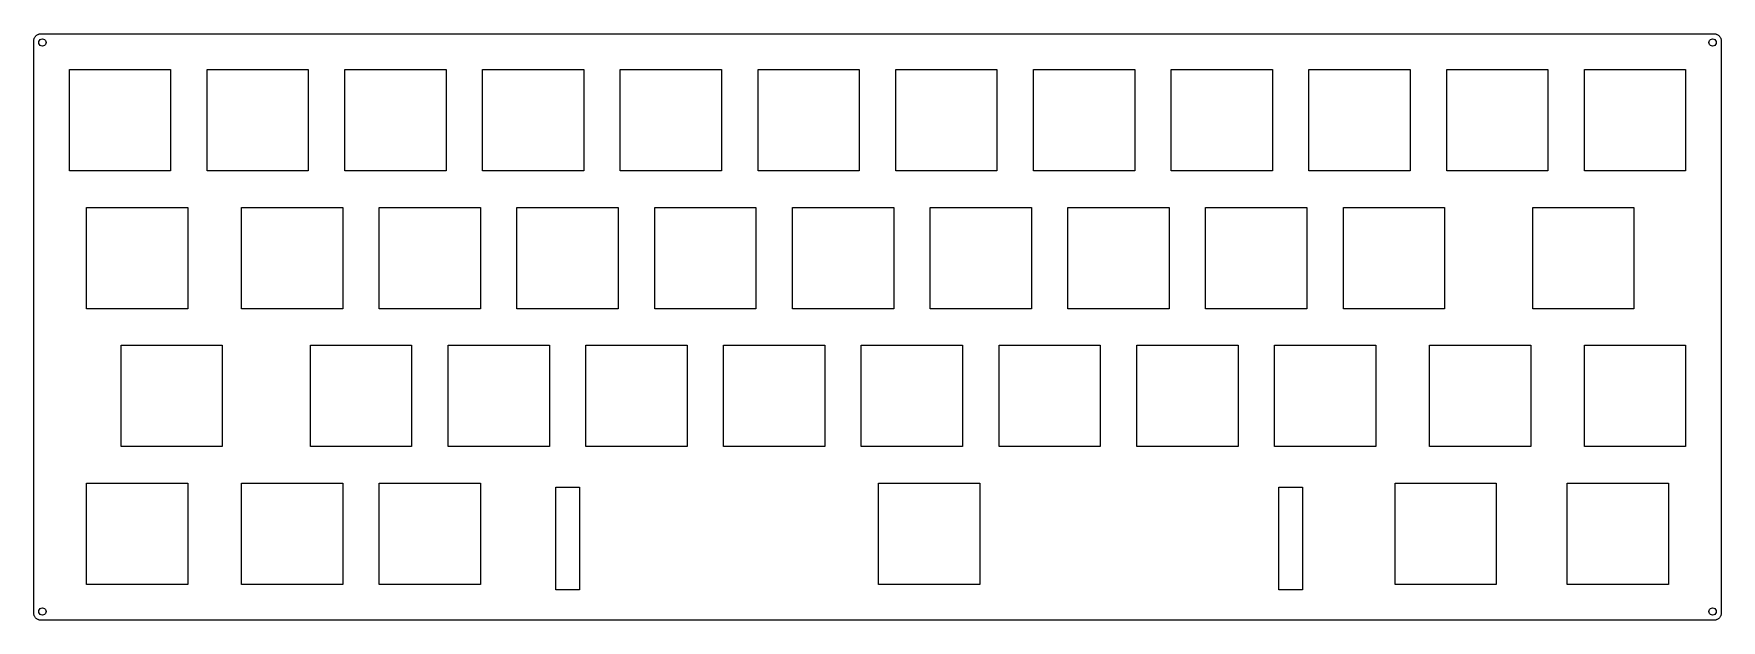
# Model space of a CAD drawing. Extents: x 0 to 233, y 0 to 81.
import ezdxf

# ---------------------------------------------------------------- set-up
doc = ezdxf.new("R2010")
doc.units = 0
doc.layers.get('0').update_dxf_attribs({"linetype": 'CONTINUOUS'})

msp = doc.modelspace()

# ---------------------------------------------------------------- linework, layer by layer
at = {"color": 0}
for p, q in [((0.093707, 80.0929), (0.096463, 80.1716)), ((0.093707, 1.09279), (0.093707, 80.0929)), ((0.096463, 80.1716), (0.106109, 80.2499)), ((0.106109, 80.2499), (0.121267, 80.3257)), ((0.121267, 80.3257), (0.143316, 80.403)), ((0.143316, 80.403), (0.169499, 80.476)), ((0.169499, 80.476), (0.202572, 80.5476)), ((0.202572, 80.5476), (0.241157, 80.6154)), ((0.241157, 80.6154), (0.285254, 80.6813)), ((0.285254, 80.6813), (0.333485, 80.742)), ((0.333485, 80.742), (0.38723, 80.7999)), ((0.38723, 80.7999), (0.445107, 80.8535)), ((0.445107, 80.8535), (0.505739, 80.9018)), ((0.505739, 80.9018), (0.571885, 80.9459)), ((0.571885, 80.9459), (0.63941, 80.9847)), ((0.63941, 80.9847), (0.711069, 81.0175)), ((0.711069, 81.0175), (0.784105, 81.0436)), ((0.784105, 81.0436), (0.861275, 81.0659)), ((0.79375, 79.8932), (0.817178, 80.0488)), ((0.817178, 79.7387), (0.79375, 79.8932)), ((0.817178, 80.0488), (0.888834, 80.1882)), ((0.888834, 79.5997), (0.817178, 79.7387)), ((0.861275, 81.0659), (0.937066, 81.081)), ((0.888834, 80.1882), (0.999077, 80.2982)), ((0.999077, 79.4879), (0.888834, 79.5997)), ((0.937066, 81.081), (1.01562, 81.0906)), ((0.999077, 80.2982), (1.13826, 80.3698)), ((1.13826, 79.4177), (0.999077, 79.4879)), ((1.01562, 81.0906), (1.09416, 81.0934)), ((1.09416, 81.0934), (232.494, 81.0934)), ((1.13826, 80.3698), (1.29398, 80.3935)), ((1.29398, 79.393), (1.13826, 79.4177)), ((1.29398, 80.3935), (1.44832, 80.3698)), ((1.44832, 79.4177), (1.29398, 79.393)), ((1.44832, 80.3698), (1.5875, 80.2982)), ((1.5875, 79.4879), (1.44832, 79.4177)), ((1.5875, 80.2982), (1.69912, 80.1882)), ((1.69912, 79.5997), (1.5875, 79.4879)), ((1.69912, 80.1882), (1.7694, 80.0488)), ((1.7694, 79.7387), (1.69912, 79.5997)), ((1.7694, 80.0488), (1.79421, 79.8932)), ((1.79421, 79.8932), (1.7694, 79.7387)), ((231.794, 79.8932), (231.818, 80.0488)), ((231.818, 79.7387), (231.794, 79.8932)), ((231.818, 80.0488), (231.889, 80.1882)), ((231.889, 79.5997), (231.818, 79.7387)), ((231.889, 80.1882), (232, 80.2982)), ((232, 79.4879), (231.889, 79.5997)), ((232, 80.2982), (232.139, 80.3698)), ((232.139, 79.4177), (232, 79.4879)), ((232.139, 80.3698), (232.293, 80.3935)), ((232.293, 79.393), (232.139, 79.4177)), ((232.293, 80.3935), (232.449, 80.3698)), ((232.449, 79.4177), (232.293, 79.393)), ((232.449, 80.3698), (232.588, 80.2982)), ((232.588, 79.4879), (232.449, 79.4177)), ((232.494, 81.0934), (232.572, 81.0906)), ((232.572, 81.0906), (232.65, 81.081)), ((232.588, 80.2982), (232.698, 80.1882)), ((232.698, 79.5997), (232.588, 79.4879)), ((232.65, 81.081), (232.727, 81.0659)), ((232.698, 80.1882), (232.77, 80.0488)), ((232.77, 79.7387), (232.698, 79.5997)), ((232.727, 81.0659), (232.803, 81.0436)), ((232.77, 80.0488), (232.793, 79.8932)), ((232.793, 79.8932), (232.77, 79.7387)), ((232.803, 81.0436), (232.877, 81.0175)), ((232.877, 81.0175), (232.948, 80.9847)), ((232.948, 80.9847), (233.015, 80.9459)), ((233.015, 80.9459), (233.081, 80.9018)), ((233.081, 80.9018), (233.143, 80.8535)), ((233.143, 80.8535), (233.201, 80.7999)), ((233.201, 80.7999), (233.253, 80.742)), ((233.253, 80.742), (233.303, 80.6813)), ((233.303, 80.6813), (233.347, 80.6154)), ((233.347, 80.6154), (233.385, 80.5476)), ((233.385, 80.5476), (233.418, 80.476)), ((233.418, 80.476), (233.445, 80.403)), ((233.445, 80.403), (233.466, 80.3257)), ((233.466, 80.3257), (233.482, 80.2499)), ((233.482, 80.2499), (233.491, 80.1716)), ((233.491, 80.1716), (233.493, 80.0929)), ((233.493, 80.0929), (233.493, 1.09279)), ((5.01883, 76.1683), (19.0183, 76.1683)), ((5.01883, 62.169), (5.01883, 76.1683)), ((19.0183, 76.1683), (19.0183, 62.169)), ((24.0688, 76.1683), (38.0683, 76.1683)), ((24.0688, 62.169), (24.0688, 76.1683)), ((38.0683, 76.1683), (38.0683, 62.169)), ((43.119, 76.1683), (57.1183, 76.1683)), ((43.119, 62.169), (43.119, 76.1683)), ((57.1183, 76.1683), (57.1183, 62.169)), ((62.169, 76.1683), (76.1683, 76.1683)), ((62.169, 62.169), (62.169, 76.1683)), ((76.1683, 76.1683), (76.1683, 62.169)), ((81.219, 76.1683), (95.2183, 76.1683)), ((81.219, 62.169), (81.219, 76.1683)), ((95.2183, 76.1683), (95.2183, 62.169)), ((100.269, 76.1683), (114.268, 76.1683)), ((100.269, 62.169), (100.269, 76.1683)), ((114.268, 76.1683), (114.268, 62.169)), ((119.319, 76.1683), (133.318, 76.1683)), ((119.319, 62.169), (119.319, 76.1683)), ((133.318, 76.1683), (133.318, 62.169)), ((138.369, 76.1683), (152.368, 76.1683)), ((138.369, 62.169), (138.369, 76.1683)), ((152.368, 76.1683), (152.368, 62.169)), ((157.419, 76.1683), (171.418, 76.1683)), ((157.419, 62.169), (157.419, 76.1683)), ((171.418, 76.1683), (171.418, 62.169)), ((176.469, 76.1683), (190.468, 76.1683)), ((176.469, 62.169), (176.469, 76.1683)), ((190.468, 76.1683), (190.468, 62.169)), ((195.519, 76.1683), (209.518, 76.1683)), ((195.519, 62.169), (195.519, 76.1683)), ((209.518, 76.1683), (209.518, 62.169)), ((214.569, 76.1683), (228.568, 76.1683)), ((214.569, 62.169), (214.569, 76.1683)), ((228.568, 76.1683), (228.568, 62.169)), ((19.0183, 62.169), (5.01883, 62.169)), ((38.0683, 62.169), (24.0688, 62.169)), ((57.1183, 62.169), (43.119, 62.169)), ((76.1683, 62.169), (62.169, 62.169)), ((95.2183, 62.169), (81.219, 62.169)), ((114.268, 62.169), (100.269, 62.169)), ((133.318, 62.169), (119.319, 62.169)), ((152.368, 62.169), (138.369, 62.169)), ((171.418, 62.169), (157.419, 62.169)), ((190.468, 62.169), (176.469, 62.169)), ((209.518, 62.169), (195.519, 62.169)), ((228.568, 62.169), (214.569, 62.169)), ((7.40008, 57.1183), (21.3996, 57.1183)), ((7.40008, 43.119), (7.40008, 57.1183)), ((21.3996, 57.1183), (21.3996, 43.119)), ((28.8313, 57.1183), (42.8308, 57.1183)), ((28.8313, 43.119), (28.8313, 57.1183)), ((42.8308, 57.1183), (42.8308, 43.119)), ((47.8815, 57.1183), (61.8808, 57.1183)), ((47.8815, 43.119), (47.8815, 57.1183)), ((61.8808, 57.1183), (61.8808, 43.119)), ((66.9315, 57.1183), (80.9308, 57.1183)), ((66.9315, 43.119), (66.9315, 57.1183)), ((80.9308, 57.1183), (80.9308, 43.119)), ((85.9815, 57.1183), (99.9808, 57.1183)), ((85.9815, 43.119), (85.9815, 57.1183)), ((99.9808, 57.1183), (99.9808, 43.119)), ((105.031, 57.1183), (119.031, 57.1183)), ((105.031, 43.119), (105.031, 57.1183)), ((119.031, 57.1183), (119.031, 43.119)), ((124.081, 57.1183), (138.081, 57.1183)), ((124.081, 43.119), (124.081, 57.1183)), ((138.081, 57.1183), (138.081, 43.119)), ((143.131, 57.1183), (157.131, 57.1183)), ((143.131, 43.119), (143.131, 57.1183)), ((157.131, 57.1183), (157.131, 43.119)), ((162.181, 57.1183), (176.182, 57.1183)), ((162.181, 43.119), (162.181, 57.1183)), ((176.182, 57.1183), (176.182, 43.119)), ((181.231, 57.1183), (195.232, 57.1183)), ((181.231, 43.119), (181.231, 57.1183)), ((195.232, 57.1183), (195.232, 43.119)), ((207.425, 57.1183), (221.424, 57.1183)), ((207.425, 43.119), (207.425, 57.1183)), ((221.424, 57.1183), (221.424, 43.119)), ((21.3996, 43.119), (7.40008, 43.119)), ((42.8308, 43.119), (28.8313, 43.119)), ((61.8808, 43.119), (47.8815, 43.119)), ((80.9308, 43.119), (66.9315, 43.119)), ((99.9808, 43.119), (85.9815, 43.119)), ((119.031, 43.119), (105.031, 43.119)), ((138.081, 43.119), (124.081, 43.119)), ((157.131, 43.119), (143.131, 43.119)), ((176.182, 43.119), (162.181, 43.119)), ((195.232, 43.119), (181.231, 43.119)), ((221.424, 43.119), (207.425, 43.119)), ((12.1626, 38.0683), (26.1634, 38.0683)), ((12.1626, 24.0688), (12.1626, 38.0683)), ((26.1634, 38.0683), (26.1634, 24.0688)), ((38.3565, 38.0683), (52.3572, 38.0683)), ((38.3565, 24.0688), (38.3565, 38.0683)), ((52.3572, 38.0683), (52.3572, 24.0688)), ((57.4065, 38.0683), (71.4058, 38.0683)), ((57.4065, 24.0688), (57.4065, 38.0683)), ((71.4058, 38.0683), (71.4058, 24.0688)), ((76.4565, 38.0683), (90.4558, 38.0683)), ((76.4565, 24.0688), (76.4565, 38.0683)), ((90.4558, 38.0683), (90.4558, 24.0688)), ((95.5065, 38.0683), (109.506, 38.0683)), ((95.5065, 24.0688), (95.5065, 38.0683)), ((109.506, 38.0683), (109.506, 24.0688)), ((114.556, 38.0683), (128.556, 38.0683)), ((114.556, 24.0688), (114.556, 38.0683)), ((128.556, 38.0683), (128.556, 24.0688)), ((133.606, 38.0683), (147.606, 38.0683)), ((133.606, 24.0688), (133.606, 38.0683)), ((147.606, 38.0683), (147.606, 24.0688)), ((152.656, 38.0683), (166.656, 38.0683)), ((152.656, 24.0688), (152.656, 38.0683)), ((166.656, 38.0683), (166.656, 24.0688)), ((171.706, 38.0683), (185.707, 38.0683)), ((171.706, 24.0688), (171.706, 38.0683)), ((185.707, 38.0683), (185.707, 24.0688)), ((193.138, 38.0683), (207.137, 38.0683)), ((193.138, 24.0688), (193.138, 38.0683)), ((207.137, 38.0683), (207.137, 24.0688)), ((214.569, 38.0683), (228.568, 38.0683)), ((214.569, 24.0688), (214.569, 38.0683)), ((228.568, 38.0683), (228.568, 24.0688)), ((26.1634, 24.0688), (12.1626, 24.0688)), ((52.3572, 24.0688), (38.3565, 24.0688)), ((71.4058, 24.0688), (57.4065, 24.0688)), ((90.4558, 24.0688), (76.4565, 24.0688)), ((109.506, 24.0688), (95.5065, 24.0688)), ((128.556, 24.0688), (114.556, 24.0688)), ((147.606, 24.0688), (133.606, 24.0688)), ((166.656, 24.0688), (152.656, 24.0688)), ((185.707, 24.0688), (171.706, 24.0688)), ((207.137, 24.0688), (193.138, 24.0688)), ((228.568, 24.0688), (214.569, 24.0688)), ((7.40008, 19.0183), (21.3996, 19.0183)), ((7.40008, 5.01883), (7.40008, 19.0183)), ((21.3996, 19.0183), (21.3996, 5.01883)), ((28.8313, 19.0183), (42.8308, 19.0183)), ((28.8313, 5.01883), (28.8313, 19.0183)), ((42.8308, 19.0183), (42.8308, 5.01883)), ((47.8815, 19.0183), (61.8808, 19.0183)), ((47.8815, 5.01883), (47.8815, 19.0183)), ((61.8808, 19.0183), (61.8808, 5.01883)), ((116.938, 19.0183), (130.938, 19.0183)), ((116.938, 5.01883), (116.938, 19.0183)), ((130.938, 19.0183), (130.938, 5.01883)), ((188.375, 19.0183), (202.374, 19.0183)), ((188.375, 5.01883), (188.375, 19.0183)), ((202.374, 19.0183), (202.374, 5.01883)), ((212.188, 19.0183), (226.187, 19.0183)), ((212.188, 5.01883), (212.188, 19.0183)), ((226.187, 19.0183), (226.187, 5.01883)), ((72.2877, 18.4685), (75.5883, 18.4685)), ((72.2877, 4.2678), (72.2877, 18.4685)), ((75.5883, 18.4685), (75.5883, 4.2678)), ((172.288, 18.4685), (175.588, 18.4685)), ((172.288, 4.2678), (172.288, 18.4685)), ((175.588, 18.4685), (175.588, 4.2678)), ((21.3996, 5.01883), (7.40008, 5.01883)), ((42.8308, 5.01883), (28.8313, 5.01883)), ((61.8808, 5.01883), (47.8815, 5.01883)), ((130.938, 5.01883), (116.938, 5.01883)), ((202.374, 5.01883), (188.375, 5.01883)), ((226.187, 5.01883), (212.188, 5.01883)), ((75.5883, 4.2678), (72.2877, 4.2678)), ((175.588, 4.2678), (172.288, 4.2678)), ((0.096463, 1.01562), (0.093707, 1.09279)), ((0.106109, 0.937066), (0.096463, 1.01562)), ((0.121267, 0.859896), (0.106109, 0.937066)), ((0.143316, 0.784105), (0.121267, 0.859896)), ((0.169499, 0.70969), (0.143316, 0.784105)), ((0.202572, 0.63941), (0.169499, 0.70969)), ((0.241157, 0.571885), (0.202572, 0.63941)), ((0.285254, 0.505739), (0.241157, 0.571885)), ((0.333485, 0.443727), (0.285254, 0.505739)), ((0.38723, 0.385851), (0.333485, 0.443727)), ((0.445107, 0.333485), (0.38723, 0.385851)), ((0.505739, 0.283876), (0.445107, 0.333485)), ((0.571885, 0.239779), (0.505739, 0.283876)), ((0.63941, 0.202572), (0.571885, 0.239779)), ((0.711069, 0.169499), (0.63941, 0.202572)), ((0.784105, 0.141938), (0.711069, 0.169499)), ((0.861275, 0.121267), (0.784105, 0.141938)), ((0.79375, 1.29398), (0.817178, 1.44832)), ((0.817178, 1.13826), (0.79375, 1.29398)), ((0.817178, 1.44832), (0.888834, 1.5875)), ((0.888834, 0.999077), (0.817178, 1.13826)), ((0.937066, 0.104731), (0.861275, 0.121267)), ((0.888834, 1.5875), (0.999077, 1.69774)), ((0.999077, 0.888834), (0.888834, 0.999077)), ((1.01562, 0.096463), (0.937066, 0.104731)), ((0.999077, 1.69774), (1.13826, 1.7694)), ((1.13826, 0.817178), (0.999077, 0.888834)), ((1.09416, 0.093707), (1.01562, 0.096463)), ((232.494, 0.093707), (1.09416, 0.093707)), ((1.13826, 1.7694), (1.29398, 1.79283)), ((1.29398, 0.79375), (1.13826, 0.817178)), ((1.29398, 1.79283), (1.44832, 1.7694)), ((1.44832, 0.817178), (1.29398, 0.79375)), ((1.44832, 1.7694), (1.5875, 1.69774)), ((1.5875, 0.888834), (1.44832, 0.817178)), ((1.5875, 1.69774), (1.69912, 1.5875)), ((1.69912, 0.999077), (1.5875, 0.888834)), ((1.69912, 1.5875), (1.7694, 1.44832)), ((1.7694, 1.13826), (1.69912, 0.999077)), ((1.7694, 1.44832), (1.79421, 1.29398)), ((1.79421, 1.29398), (1.7694, 1.13826)), ((231.794, 1.29398), (231.818, 1.44832)), ((231.818, 1.13826), (231.794, 1.29398)), ((231.818, 1.44832), (231.889, 1.5875)), ((231.889, 0.999077), (231.818, 1.13826)), ((231.889, 1.5875), (232, 1.69774)), ((232, 0.888834), (231.889, 0.999077)), ((232, 1.69774), (232.139, 1.7694)), ((232.139, 0.817178), (232, 0.888834)), ((232.139, 1.7694), (232.293, 1.79283)), ((232.293, 0.79375), (232.139, 0.817178)), ((232.293, 1.79283), (232.449, 1.7694)), ((232.449, 0.817178), (232.293, 0.79375)), ((232.449, 1.7694), (232.588, 1.69774)), ((232.588, 0.888834), (232.449, 0.817178)), ((232.572, 0.096463), (232.494, 0.093707)), ((232.65, 0.104731), (232.572, 0.096463)), ((232.588, 1.69774), (232.698, 1.5875)), ((232.698, 0.999077), (232.588, 0.888834)), ((232.727, 0.121267), (232.65, 0.104731)), ((232.698, 1.5875), (232.77, 1.44832)), ((232.77, 1.13826), (232.698, 0.999077)), ((232.803, 0.141938), (232.727, 0.121267)), ((232.77, 1.44832), (232.793, 1.29398)), ((232.793, 1.29398), (232.77, 1.13826)), ((232.877, 0.169499), (232.803, 0.141938)), ((232.948, 0.202572), (232.877, 0.169499)), ((233.015, 0.239779), (232.948, 0.202572)), ((233.081, 0.283876), (233.015, 0.239779)), ((233.143, 0.333485), (233.081, 0.283876)), ((233.201, 0.385851), (233.143, 0.333485)), ((233.253, 0.443727), (233.201, 0.385851)), ((233.303, 0.505739), (233.253, 0.443727)), ((233.347, 0.571885), (233.303, 0.505739)), ((233.385, 0.63941), (233.347, 0.571885)), ((233.418, 0.70969), (233.385, 0.63941)), ((233.445, 0.784105), (233.418, 0.70969)), ((233.466, 0.859896), (233.445, 0.784105)), ((233.482, 0.937066), (233.466, 0.859896)), ((233.491, 1.01562), (233.482, 0.937066)), ((233.493, 1.09279), (233.491, 1.01562))]:
    msp.add_line(p, q, dxfattribs=at)

doc.saveas('drawing.dxf')
